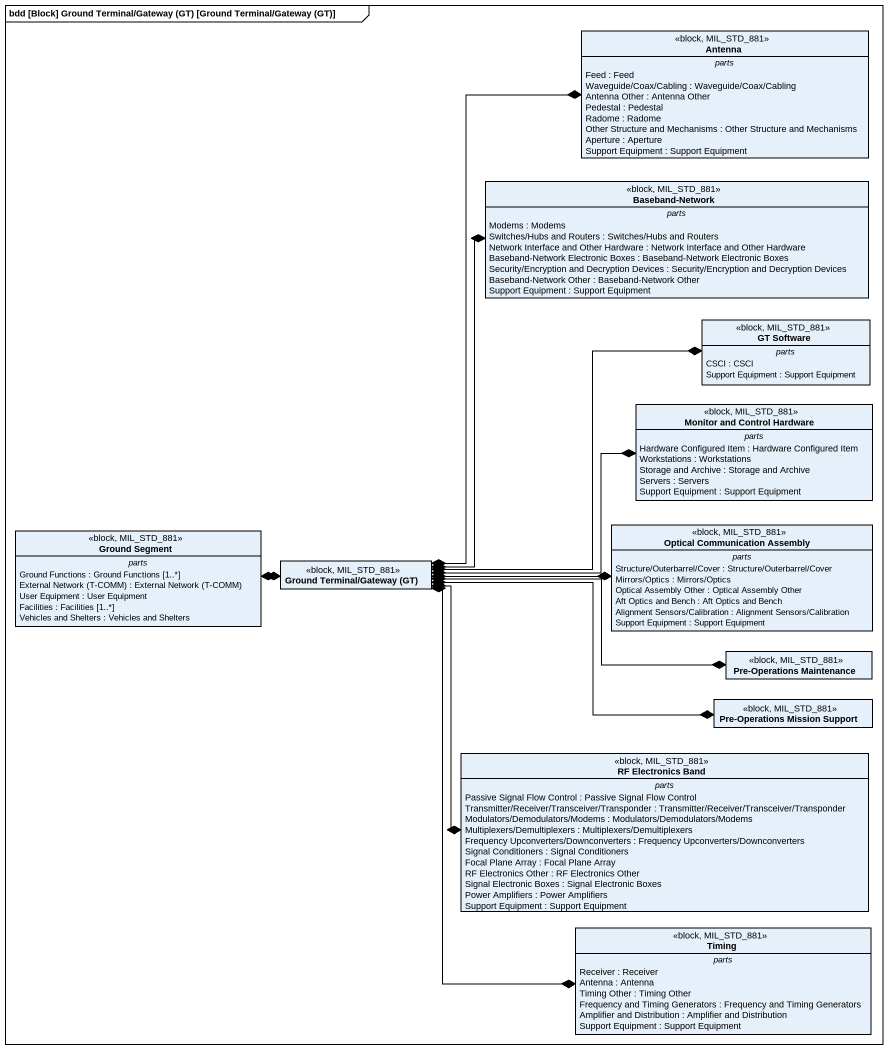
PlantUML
@startuml
mainframe bdd [Block] Ground Terminal/Gateway (GT) [Ground Terminal/Gateway (GT)]
hide circle
hide empty members
class Antenna <<block, MIL_STD_881>> {
  -- parts --
  Feed : Feed
  Waveguide/Coax/Cabling : Waveguide/Coax/Cabling
  Antenna Other : Antenna Other
  Pedestal : Pedestal
  Radome : Radome
  Other Structure and Mechanisms : Other Structure and Mechanisms
  Aperture : Aperture
  Support Equipment : Support Equipment
}
class "Baseband-Network" as Baseband_Network <<block, MIL_STD_881>> {
  -- parts --
  Modems : Modems
  Switches/Hubs and Routers : Switches/Hubs and Routers
  Network Interface and Other Hardware : Network Interface and Other Hardware
  Baseband-Network Electronic Boxes : Baseband-Network Electronic Boxes
  Security/Encryption and Decryption Devices : Security/Encryption and Decryption Devices
  Baseband-Network Other : Baseband-Network Other
  Support Equipment : Support Equipment
}
class "GT Software" as GT_Software <<block, MIL_STD_881>> {
  -- parts --
  CSCI : CSCI
  Support Equipment : Support Equipment
}
class "Monitor and Control Hardware" as Monitor_and_Control_Hardware <<block, MIL_STD_881>> {
  -- parts --
  Hardware Configured Item : Hardware Configured Item
  Workstations : Workstations
  Storage and Archive : Storage and Archive
  Servers : Servers
  Support Equipment : Support Equipment
}
class "Ground Segment" as Ground_Segment <<block, MIL_STD_881>> {
  -- parts --
  Ground Functions : Ground Functions [1..*]
  {field} External Network (T-COMM) : External Network (T-COMM)
  User Equipment : User Equipment
  Facilities : Facilities [1..*]
  Vehicles and Shelters : Vehicles and Shelters
}
class "Optical Communication Assembly" as Optical_Communication <<block, MIL_STD_881>> {
  -- parts --
  Structure/Outerbarrel/Cover : Structure/Outerbarrel/Cover
  Mirrors/Optics : Mirrors/Optics
  Optical Assembly Other : Optical Assembly Other
  Aft Optics and Bench : Aft Optics and Bench
  Alignment Sensors/Calibration : Alignment Sensors/Calibration
  Support Equipment : Support Equipment
}
class "Ground Terminal/Gateway (GT)" as Ground_Terminal_Gateway_GT <<block, MIL_STD_881>>
class "Pre-Operations Maintenance" as Pre_Operations_Maintenance <<block, MIL_STD_881>>
class "Pre-Operations Mission Support" as Pre_Operations_Mission <<block, MIL_STD_881>>
class "RF Electronics Band" as RF_Electronics_Band <<block, MIL_STD_881>> {
  -- parts --
  Passive Signal Flow Control : Passive Signal Flow Control
  Transmitter/Receiver/Transceiver/Transponder : Transmitter/Receiver/Transceiver/Transponder
  Modulators/Demodulators/Modems : Modulators/Demodulators/Modems
  Multiplexers/Demultiplexers : Multiplexers/Demultiplexers
  Frequency Upconverters/Downconverters : Frequency Upconverters/Downconverters
  Signal Conditioners : Signal Conditioners
  Focal Plane Array : Focal Plane Array
  RF Electronics Other : RF Electronics Other
  Signal Electronic Boxes : Signal Electronic Boxes
  Power Amplifiers : Power Amplifiers
  Support Equipment : Support Equipment
}
class Timing <<block, MIL_STD_881>> {
  -- parts --
  Receiver : Receiver
  Antenna : Antenna
  Timing Other : Timing Other
  Frequency and Timing Generators : Frequency and Timing Generators
  Amplifier and Distribution : Amplifier and Distribution
  Support Equipment : Support Equipment
}
Ground_Segment *-right-* Ground_Terminal_Gateway_GT
Ground_Terminal_Gateway_GT *-up-* Antenna
Ground_Terminal_Gateway_GT *-up-* Baseband_Network
Ground_Terminal_Gateway_GT *-right-* GT_Software
Ground_Terminal_Gateway_GT *-right-* Monitor_and_Control_Hardware
Ground_Terminal_Gateway_GT *-right-* Optical_Communication
Ground_Terminal_Gateway_GT *-right-* Pre_Operations_Maintenance
Ground_Terminal_Gateway_GT *-right-* Pre_Operations_Mission
Ground_Terminal_Gateway_GT *--* RF_Electronics_Band
Ground_Terminal_Gateway_GT *--* Timing
@enduml
